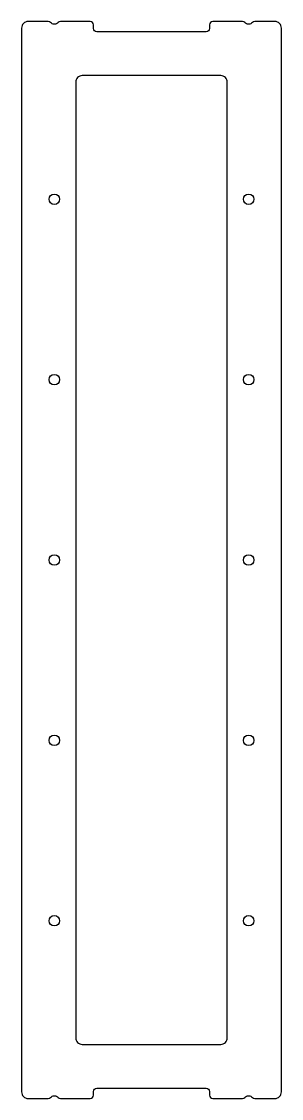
# Model space of a CAD drawing. Header units: millimetres. Extents: x -40 to 40, y -164 to 164.
import ezdxf

# ---------------------------------------------------------------- set-up
doc = ezdxf.new("R2010")
doc.units = ezdxf.units.MM
doc.layers.add('CUTOUTS', color=1, linetype='CONTINUOUS')
doc.layers.add('PERIMETER', color=5, linetype='CONTINUOUS')

msp = doc.modelspace()

# ---------------------------------------------------------------- linework, layer by layer
at = {"layer": 'CUTOUTS'}
msp.add_lwpolyline([(-23.1, -145.7, 0.414214), (-21.1, -147.7), (21.1, -147.7, 0.414214), (23.1, -145.7), (23.1, 145.7, 0.414214), (21.1, 147.7), (-21.1, 147.7, 0.414214), (-23.1, 145.7)], format="xyb", close=True, dxfattribs=at)
for centre in [(-29.6, 110), (29.6, 110), (-29.6, 55), (29.6, 55), (-29.6, 0), (29.6, 0), (-29.6, -55), (29.6, -55), (-29.6, -110), (29.6, -110)]:
    msp.add_circle(centre, 1.6, dxfattribs=at)
at = {"layer": 'PERIMETER'}
msp.add_lwpolyline([(39.6, -162.2), (39.6, 162.2, 0.414214), (37.6, 164.2), (31.48, 164.2, 0.204302), (30.75, 163.89, -0.426401), (28.45, 163.89, 0.204302), (27.72, 164.2), (18.66, 164.2, 0.414214), (17.66, 163.2), (17.66, 162.07, -0.414214), (16.66, 161.07), (-16.66, 161.07, -0.414214), (-17.66, 162.07), (-17.66, 163.2, 0.414214), (-18.66, 164.2), (-27.72, 164.2, 0.204302), (-28.45, 163.89, -0.426401), (-30.75, 163.89, 0.204302), (-31.48, 164.2), (-37.6, 164.2, 0.414214), (-39.6, 162.2), (-39.6, -162.2, 0.414214), (-37.6, -164.2), (-31.48, -164.2, 0.204302), (-30.75, -163.89, -0.426401), (-28.45, -163.89, 0.204302), (-27.72, -164.2), (-18.66, -164.2, 0.414214), (-17.66, -163.2), (-17.66, -162.07, -0.414214), (-16.66, -161.07), (16.66, -161.07, -0.414214), (17.66, -162.07), (17.66, -163.2, 0.414214), (18.66, -164.2), (27.72, -164.2, 0.204302), (28.45, -163.89, -0.426401), (30.75, -163.89, 0.204302), (31.48, -164.2), (37.6, -164.2, 0.414214)], format="xyb", close=True, dxfattribs=at)

doc.saveas('drawing.dxf')
